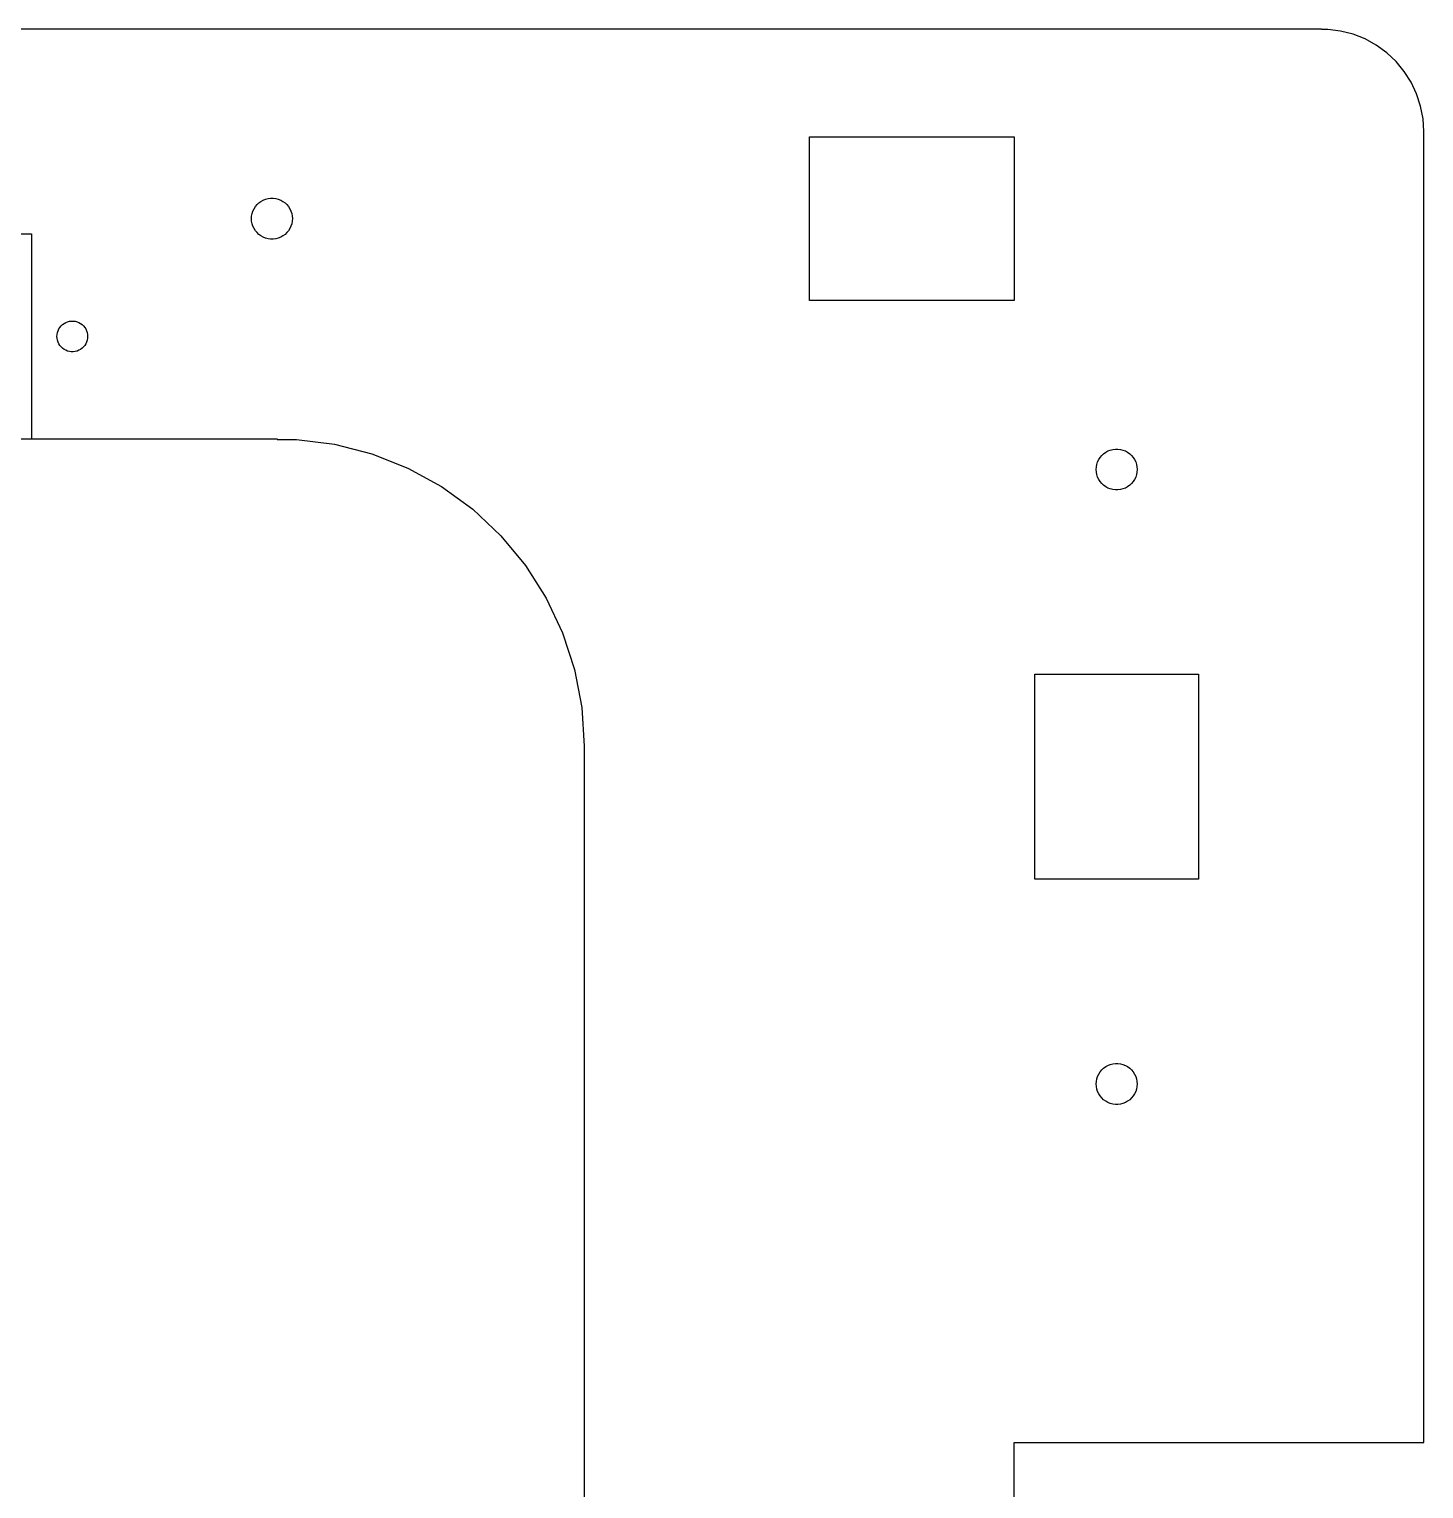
# Model space of a CAD drawing. Header units: millimetres. Extents: x -400 to 400, y 10 to 536.
# Drawn here: x 263.8 to 400, y 393.5 to 536 of the extents above; entities that cross this region are included whole.
import ezdxf

# ---------------------------------------------------------------- set-up
doc = ezdxf.new("R2010")
doc.units = ezdxf.units.MM
doc.layers.add('iTopie_plates-LaserCut-16mm_thickness_layer_1', color=1, linetype='Continuous')
doc.layers.add('iTopie_plates-LaserCut-16mm_thickness_layer_2', color=2, linetype='Continuous')

msp = doc.modelspace()

# ---------------------------------------------------------------- linework, layer by layer
at = {"layer": 'iTopie_plates-LaserCut-16mm_thickness_layer_1'}
for points in [[(360, 382), (360, 398), (360, 398), (400, 398), (400, 398), (400, 526), (400, 526), (399.921, 527.253), (399.921, 527.253), (399.686, 528.487), (399.686, 528.487), (399.298, 529.681), (399.298, 529.681), (398.763, 530.818), (398.763, 530.818), (398.09, 531.878), (398.09, 531.878), (397.29, 532.845), (397.29, 532.845), (396.374, 533.705), (396.374, 533.705), (395.358, 534.443), (395.358, 534.443), (394.258, 535.048), (394.258, 535.048), (393.09, 535.511), (393.09, 535.511), (391.874, 535.823), (391.874, 535.823), (390.628, 535.98), (390.628, 535.98), (390, 535.98), (390, 535.98), (390, 536), (390, 536), (20, 536)], [(340, 509.5), (340, 525.5), (340, 525.5), (360, 525.5), (360, 525.5), (360, 509.5), (360, 509.5), (340, 509.5)], [(287.374, 515.504), (287.125, 515.535), (287.125, 515.535), (286.882, 515.598), (286.882, 515.598), (286.648, 515.69), (286.648, 515.69), (286.428, 515.811), (286.428, 515.811), (286.225, 515.959), (286.225, 515.959), (286.042, 516.131), (286.042, 516.131), (285.882, 516.324), (285.882, 516.324), (285.747, 516.536), (285.747, 516.536), (285.64, 516.764), (285.64, 516.764), (285.563, 517.003), (285.563, 517.003), (285.516, 517.249), (285.516, 517.249), (285.5, 517.5), (285.5, 517.5), (285.516, 517.751), (285.516, 517.751), (285.563, 517.997), (285.563, 517.997), (285.64, 518.236), (285.64, 518.236), (285.747, 518.464), (285.747, 518.464), (285.882, 518.676), (285.882, 518.676), (286.042, 518.869), (286.042, 518.869), (286.225, 519.041), (286.225, 519.041), (286.428, 519.189), (286.428, 519.189), (286.648, 519.31), (286.648, 519.31), (286.882, 519.402), (286.882, 519.402), (287.125, 519.465), (287.125, 519.465), (287.374, 519.496), (287.374, 519.496), (287.626, 519.496), (287.626, 519.496), (287.875, 519.465), (287.875, 519.465), (288.118, 519.402), (288.118, 519.402), (288.352, 519.31), (288.352, 519.31), (288.572, 519.189), (288.572, 519.189), (288.775, 519.041), (288.775, 519.041), (288.958, 518.869), (288.958, 518.869), (289.118, 518.676), (289.118, 518.676), (289.253, 518.464), (289.253, 518.464), (289.36, 518.236), (289.36, 518.236), (289.437, 517.997), (289.437, 517.997), (289.484, 517.751), (289.484, 517.751), (289.5, 517.5), (289.5, 517.5), (289.484, 517.249), (289.484, 517.249), (289.437, 517.003), (289.437, 517.003), (289.36, 516.764), (289.36, 516.764), (289.253, 516.536), (289.253, 516.536), (289.118, 516.324), (289.118, 516.324), (288.958, 516.131), (288.958, 516.131), (288.775, 515.959), (288.775, 515.959), (288.572, 515.811), (288.572, 515.811), (288.352, 515.69), (288.352, 515.69), (288.118, 515.598), (288.118, 515.598), (287.875, 515.535), (287.875, 515.535), (287.626, 515.504), (287.626, 515.504), (287.374, 515.504)], [(267.906, 504.503), (267.719, 504.527), (267.719, 504.527), (267.536, 504.573), (267.536, 504.573), (267.361, 504.643), (267.361, 504.643), (267.196, 504.734), (267.196, 504.734), (267.044, 504.844), (267.044, 504.844), (266.907, 504.973), (266.907, 504.973), (266.786, 505.118), (266.786, 505.118), (266.686, 505.277), (266.686, 505.277), (266.605, 505.448), (266.605, 505.448), (266.547, 505.627), (266.547, 505.627), (266.512, 505.812), (266.512, 505.812), (266.5, 506), (266.5, 506), (266.512, 506.188), (266.512, 506.188), (266.547, 506.373), (266.547, 506.373), (266.605, 506.552), (266.605, 506.552), (266.686, 506.723), (266.686, 506.723), (266.786, 506.882), (266.786, 506.882), (266.907, 507.027), (266.907, 507.027), (267.044, 507.156), (267.044, 507.156), (267.196, 507.266), (267.196, 507.266), (267.361, 507.357), (267.361, 507.357), (267.536, 507.427), (267.536, 507.427), (267.719, 507.473), (267.719, 507.473), (267.906, 507.497), (267.906, 507.497), (268.094, 507.497), (268.094, 507.497), (268.281, 507.473), (268.281, 507.473), (268.464, 507.427), (268.464, 507.427), (268.639, 507.357), (268.639, 507.357), (268.804, 507.266), (268.804, 507.266), (268.956, 507.156), (268.956, 507.156), (269.093, 507.027), (269.093, 507.027), (269.214, 506.882), (269.214, 506.882), (269.314, 506.723), (269.314, 506.723), (269.395, 506.552), (269.395, 506.552), (269.453, 506.373), (269.453, 506.373), (269.488, 506.188), (269.488, 506.188), (269.5, 506), (269.5, 506), (269.488, 505.812), (269.488, 505.812), (269.453, 505.627), (269.453, 505.627), (269.395, 505.448), (269.395, 505.448), (269.314, 505.277), (269.314, 505.277), (269.214, 505.118), (269.214, 505.118), (269.093, 504.973), (269.093, 504.973), (268.956, 504.844), (268.956, 504.844), (268.804, 504.734), (268.804, 504.734), (268.639, 504.643), (268.639, 504.643), (268.464, 504.573), (268.464, 504.573), (268.281, 504.527), (268.281, 504.527), (268.094, 504.503), (268.094, 504.503), (267.906, 504.503)], [(240, 496), (288, 496), (288, 496), (288, 495.941), (288, 495.941), (289.884, 495.941), (289.884, 495.941), (293.621, 495.469), (293.621, 495.469), (297.271, 494.532), (297.271, 494.532), (300.773, 493.145), (300.773, 493.145), (304.075, 491.33), (304.075, 491.33), (307.123, 489.115), (307.123, 489.115), (309.869, 486.536), (309.869, 486.536), (312.271, 483.634), (312.271, 483.634), (314.289, 480.453), (314.289, 480.453), (315.893, 477.044), (315.893, 477.044), (317.057, 473.461), (317.057, 473.461), (317.763, 469.76), (317.763, 469.76), (318, 466), (318, 466), (318, 166)], [(369.874, 491.004), (369.625, 491.035), (369.625, 491.035), (369.382, 491.098), (369.382, 491.098), (369.148, 491.19), (369.148, 491.19), (368.928, 491.311), (368.928, 491.311), (368.725, 491.459), (368.725, 491.459), (368.542, 491.631), (368.542, 491.631), (368.382, 491.824), (368.382, 491.824), (368.247, 492.036), (368.247, 492.036), (368.14, 492.264), (368.14, 492.264), (368.063, 492.503), (368.063, 492.503), (368.016, 492.749), (368.016, 492.749), (368, 493), (368, 493), (368.016, 493.251), (368.016, 493.251), (368.063, 493.497), (368.063, 493.497), (368.14, 493.736), (368.14, 493.736), (368.247, 493.964), (368.247, 493.964), (368.382, 494.176), (368.382, 494.176), (368.542, 494.369), (368.542, 494.369), (368.725, 494.541), (368.725, 494.541), (368.928, 494.689), (368.928, 494.689), (369.148, 494.81), (369.148, 494.81), (369.382, 494.902), (369.382, 494.902), (369.625, 494.965), (369.625, 494.965), (369.874, 494.996), (369.874, 494.996), (370.126, 494.996), (370.126, 494.996), (370.375, 494.965), (370.375, 494.965), (370.618, 494.902), (370.618, 494.902), (370.852, 494.81), (370.852, 494.81), (371.072, 494.689), (371.072, 494.689), (371.275, 494.541), (371.275, 494.541), (371.458, 494.369), (371.458, 494.369), (371.618, 494.176), (371.618, 494.176), (371.753, 493.964), (371.753, 493.964), (371.86, 493.736), (371.86, 493.736), (371.937, 493.497), (371.937, 493.497), (371.984, 493.251), (371.984, 493.251), (372, 493), (372, 493), (371.984, 492.749), (371.984, 492.749), (371.937, 492.503), (371.937, 492.503), (371.86, 492.264), (371.86, 492.264), (371.753, 492.036), (371.753, 492.036), (371.618, 491.824), (371.618, 491.824), (371.458, 491.631), (371.458, 491.631), (371.275, 491.459), (371.275, 491.459), (371.072, 491.311), (371.072, 491.311), (370.852, 491.19), (370.852, 491.19), (370.618, 491.098), (370.618, 491.098), (370.375, 491.035), (370.375, 491.035), (370.126, 491.004), (370.126, 491.004), (369.874, 491.004)], [(362, 453), (362, 473), (362, 473), (378, 473), (378, 473), (378, 453), (378, 453), (362, 453)], [(369.874, 431.004), (369.625, 431.035), (369.625, 431.035), (369.382, 431.098), (369.382, 431.098), (369.148, 431.19), (369.148, 431.19), (368.928, 431.311), (368.928, 431.311), (368.725, 431.459), (368.725, 431.459), (368.542, 431.631), (368.542, 431.631), (368.382, 431.824), (368.382, 431.824), (368.247, 432.036), (368.247, 432.036), (368.14, 432.264), (368.14, 432.264), (368.063, 432.503), (368.063, 432.503), (368.016, 432.749), (368.016, 432.749), (368, 433), (368, 433), (368.016, 433.251), (368.016, 433.251), (368.063, 433.497), (368.063, 433.497), (368.14, 433.736), (368.14, 433.736), (368.247, 433.964), (368.247, 433.964), (368.382, 434.176), (368.382, 434.176), (368.542, 434.369), (368.542, 434.369), (368.725, 434.541), (368.725, 434.541), (368.928, 434.689), (368.928, 434.689), (369.148, 434.81), (369.148, 434.81), (369.382, 434.902), (369.382, 434.902), (369.625, 434.965), (369.625, 434.965), (369.874, 434.996), (369.874, 434.996), (370.126, 434.996), (370.126, 434.996), (370.375, 434.965), (370.375, 434.965), (370.618, 434.902), (370.618, 434.902), (370.852, 434.81), (370.852, 434.81), (371.072, 434.689), (371.072, 434.689), (371.275, 434.541), (371.275, 434.541), (371.458, 434.369), (371.458, 434.369), (371.618, 434.176), (371.618, 434.176), (371.753, 433.964), (371.753, 433.964), (371.86, 433.736), (371.86, 433.736), (371.937, 433.497), (371.937, 433.497), (371.984, 433.251), (371.984, 433.251), (372, 433), (372, 433), (371.984, 432.749), (371.984, 432.749), (371.937, 432.503), (371.937, 432.503), (371.86, 432.264), (371.86, 432.264), (371.753, 432.036), (371.753, 432.036), (371.618, 431.824), (371.618, 431.824), (371.458, 431.631), (371.458, 431.631), (371.275, 431.459), (371.275, 431.459), (371.072, 431.311), (371.072, 431.311), (370.852, 431.19), (370.852, 431.19), (370.618, 431.098), (370.618, 431.098), (370.375, 431.035), (370.375, 431.035), (370.126, 431.004), (370.126, 431.004), (369.874, 431.004)]]:
    msp.add_lwpolyline(points, dxfattribs=at)
at = {"layer": 'iTopie_plates-LaserCut-16mm_thickness_layer_2'}
for points in [[(360, 382), (360, 398), (360, 398), (400, 398), (400, 398), (400, 526), (400, 526), (399.921, 527.253), (399.921, 527.253), (399.686, 528.487), (399.686, 528.487), (399.298, 529.681), (399.298, 529.681), (398.763, 530.818), (398.763, 530.818), (398.09, 531.878), (398.09, 531.878), (397.29, 532.845), (397.29, 532.845), (396.374, 533.705), (396.374, 533.705), (395.358, 534.443), (395.358, 534.443), (394.258, 535.048), (394.258, 535.048), (393.09, 535.511), (393.09, 535.511), (391.874, 535.823), (391.874, 535.823), (390.628, 535.98), (390.628, 535.98), (390, 535.98), (390, 535.98), (390, 536), (390, 536), (20, 536)], [(340, 509.5), (340, 525.5), (340, 525.5), (360, 525.5), (360, 525.5), (360, 509.5), (360, 509.5), (340, 509.5)], [(287.374, 515.504), (287.125, 515.535), (287.125, 515.535), (286.882, 515.598), (286.882, 515.598), (286.648, 515.69), (286.648, 515.69), (286.428, 515.811), (286.428, 515.811), (286.225, 515.959), (286.225, 515.959), (286.042, 516.131), (286.042, 516.131), (285.882, 516.324), (285.882, 516.324), (285.747, 516.536), (285.747, 516.536), (285.64, 516.764), (285.64, 516.764), (285.563, 517.003), (285.563, 517.003), (285.516, 517.249), (285.516, 517.249), (285.5, 517.5), (285.5, 517.5), (285.516, 517.751), (285.516, 517.751), (285.563, 517.997), (285.563, 517.997), (285.64, 518.236), (285.64, 518.236), (285.747, 518.464), (285.747, 518.464), (285.882, 518.676), (285.882, 518.676), (286.042, 518.869), (286.042, 518.869), (286.225, 519.041), (286.225, 519.041), (286.428, 519.189), (286.428, 519.189), (286.648, 519.31), (286.648, 519.31), (286.882, 519.402), (286.882, 519.402), (287.125, 519.465), (287.125, 519.465), (287.374, 519.496), (287.374, 519.496), (287.626, 519.496), (287.626, 519.496), (287.875, 519.465), (287.875, 519.465), (288.118, 519.402), (288.118, 519.402), (288.352, 519.31), (288.352, 519.31), (288.572, 519.189), (288.572, 519.189), (288.775, 519.041), (288.775, 519.041), (288.958, 518.869), (288.958, 518.869), (289.118, 518.676), (289.118, 518.676), (289.253, 518.464), (289.253, 518.464), (289.36, 518.236), (289.36, 518.236), (289.437, 517.997), (289.437, 517.997), (289.484, 517.751), (289.484, 517.751), (289.5, 517.5), (289.5, 517.5), (289.484, 517.249), (289.484, 517.249), (289.437, 517.003), (289.437, 517.003), (289.36, 516.764), (289.36, 516.764), (289.253, 516.536), (289.253, 516.536), (289.118, 516.324), (289.118, 516.324), (288.958, 516.131), (288.958, 516.131), (288.775, 515.959), (288.775, 515.959), (288.572, 515.811), (288.572, 515.811), (288.352, 515.69), (288.352, 515.69), (288.118, 515.598), (288.118, 515.598), (287.875, 515.535), (287.875, 515.535), (287.626, 515.504), (287.626, 515.504), (287.374, 515.504)], [(256, 516), (264, 516), (264, 516), (264, 496), (264, 496), (288, 496), (288, 496), (288, 495.941), (288, 495.941), (289.884, 495.941), (289.884, 495.941), (293.621, 495.469), (293.621, 495.469), (297.271, 494.532), (297.271, 494.532), (300.773, 493.145), (300.773, 493.145), (304.075, 491.33), (304.075, 491.33), (307.123, 489.115), (307.123, 489.115), (309.869, 486.536), (309.869, 486.536), (312.271, 483.634), (312.271, 483.634), (314.289, 480.453), (314.289, 480.453), (315.893, 477.044), (315.893, 477.044), (317.057, 473.461), (317.057, 473.461), (317.763, 469.76), (317.763, 469.76), (318, 466), (318, 466), (318, 166)], [(267.906, 504.503), (267.719, 504.527), (267.719, 504.527), (267.536, 504.573), (267.536, 504.573), (267.361, 504.643), (267.361, 504.643), (267.196, 504.734), (267.196, 504.734), (267.044, 504.844), (267.044, 504.844), (266.907, 504.973), (266.907, 504.973), (266.786, 505.118), (266.786, 505.118), (266.686, 505.277), (266.686, 505.277), (266.605, 505.448), (266.605, 505.448), (266.547, 505.627), (266.547, 505.627), (266.512, 505.812), (266.512, 505.812), (266.5, 506), (266.5, 506), (266.512, 506.188), (266.512, 506.188), (266.547, 506.373), (266.547, 506.373), (266.605, 506.552), (266.605, 506.552), (266.686, 506.723), (266.686, 506.723), (266.786, 506.882), (266.786, 506.882), (266.907, 507.027), (266.907, 507.027), (267.044, 507.156), (267.044, 507.156), (267.196, 507.266), (267.196, 507.266), (267.361, 507.357), (267.361, 507.357), (267.536, 507.427), (267.536, 507.427), (267.719, 507.473), (267.719, 507.473), (267.906, 507.497), (267.906, 507.497), (268.094, 507.497), (268.094, 507.497), (268.281, 507.473), (268.281, 507.473), (268.464, 507.427), (268.464, 507.427), (268.639, 507.357), (268.639, 507.357), (268.804, 507.266), (268.804, 507.266), (268.956, 507.156), (268.956, 507.156), (269.093, 507.027), (269.093, 507.027), (269.214, 506.882), (269.214, 506.882), (269.314, 506.723), (269.314, 506.723), (269.395, 506.552), (269.395, 506.552), (269.453, 506.373), (269.453, 506.373), (269.488, 506.188), (269.488, 506.188), (269.5, 506), (269.5, 506), (269.488, 505.812), (269.488, 505.812), (269.453, 505.627), (269.453, 505.627), (269.395, 505.448), (269.395, 505.448), (269.314, 505.277), (269.314, 505.277), (269.214, 505.118), (269.214, 505.118), (269.093, 504.973), (269.093, 504.973), (268.956, 504.844), (268.956, 504.844), (268.804, 504.734), (268.804, 504.734), (268.639, 504.643), (268.639, 504.643), (268.464, 504.573), (268.464, 504.573), (268.281, 504.527), (268.281, 504.527), (268.094, 504.503), (268.094, 504.503), (267.906, 504.503)], [(369.874, 491.004), (369.625, 491.035), (369.625, 491.035), (369.382, 491.098), (369.382, 491.098), (369.148, 491.19), (369.148, 491.19), (368.928, 491.311), (368.928, 491.311), (368.725, 491.459), (368.725, 491.459), (368.542, 491.631), (368.542, 491.631), (368.382, 491.824), (368.382, 491.824), (368.247, 492.036), (368.247, 492.036), (368.14, 492.264), (368.14, 492.264), (368.063, 492.503), (368.063, 492.503), (368.016, 492.749), (368.016, 492.749), (368, 493), (368, 493), (368.016, 493.251), (368.016, 493.251), (368.063, 493.497), (368.063, 493.497), (368.14, 493.736), (368.14, 493.736), (368.247, 493.964), (368.247, 493.964), (368.382, 494.176), (368.382, 494.176), (368.542, 494.369), (368.542, 494.369), (368.725, 494.541), (368.725, 494.541), (368.928, 494.689), (368.928, 494.689), (369.148, 494.81), (369.148, 494.81), (369.382, 494.902), (369.382, 494.902), (369.625, 494.965), (369.625, 494.965), (369.874, 494.996), (369.874, 494.996), (370.126, 494.996), (370.126, 494.996), (370.375, 494.965), (370.375, 494.965), (370.618, 494.902), (370.618, 494.902), (370.852, 494.81), (370.852, 494.81), (371.072, 494.689), (371.072, 494.689), (371.275, 494.541), (371.275, 494.541), (371.458, 494.369), (371.458, 494.369), (371.618, 494.176), (371.618, 494.176), (371.753, 493.964), (371.753, 493.964), (371.86, 493.736), (371.86, 493.736), (371.937, 493.497), (371.937, 493.497), (371.984, 493.251), (371.984, 493.251), (372, 493), (372, 493), (371.984, 492.749), (371.984, 492.749), (371.937, 492.503), (371.937, 492.503), (371.86, 492.264), (371.86, 492.264), (371.753, 492.036), (371.753, 492.036), (371.618, 491.824), (371.618, 491.824), (371.458, 491.631), (371.458, 491.631), (371.275, 491.459), (371.275, 491.459), (371.072, 491.311), (371.072, 491.311), (370.852, 491.19), (370.852, 491.19), (370.618, 491.098), (370.618, 491.098), (370.375, 491.035), (370.375, 491.035), (370.126, 491.004), (370.126, 491.004), (369.874, 491.004)], [(362, 453), (362, 473), (362, 473), (378, 473), (378, 473), (378, 453), (378, 453), (362, 453)], [(369.874, 431.004), (369.625, 431.035), (369.625, 431.035), (369.382, 431.098), (369.382, 431.098), (369.148, 431.19), (369.148, 431.19), (368.928, 431.311), (368.928, 431.311), (368.725, 431.459), (368.725, 431.459), (368.542, 431.631), (368.542, 431.631), (368.382, 431.824), (368.382, 431.824), (368.247, 432.036), (368.247, 432.036), (368.14, 432.264), (368.14, 432.264), (368.063, 432.503), (368.063, 432.503), (368.016, 432.749), (368.016, 432.749), (368, 433), (368, 433), (368.016, 433.251), (368.016, 433.251), (368.063, 433.497), (368.063, 433.497), (368.14, 433.736), (368.14, 433.736), (368.247, 433.964), (368.247, 433.964), (368.382, 434.176), (368.382, 434.176), (368.542, 434.369), (368.542, 434.369), (368.725, 434.541), (368.725, 434.541), (368.928, 434.689), (368.928, 434.689), (369.148, 434.81), (369.148, 434.81), (369.382, 434.902), (369.382, 434.902), (369.625, 434.965), (369.625, 434.965), (369.874, 434.996), (369.874, 434.996), (370.126, 434.996), (370.126, 434.996), (370.375, 434.965), (370.375, 434.965), (370.618, 434.902), (370.618, 434.902), (370.852, 434.81), (370.852, 434.81), (371.072, 434.689), (371.072, 434.689), (371.275, 434.541), (371.275, 434.541), (371.458, 434.369), (371.458, 434.369), (371.618, 434.176), (371.618, 434.176), (371.753, 433.964), (371.753, 433.964), (371.86, 433.736), (371.86, 433.736), (371.937, 433.497), (371.937, 433.497), (371.984, 433.251), (371.984, 433.251), (372, 433), (372, 433), (371.984, 432.749), (371.984, 432.749), (371.937, 432.503), (371.937, 432.503), (371.86, 432.264), (371.86, 432.264), (371.753, 432.036), (371.753, 432.036), (371.618, 431.824), (371.618, 431.824), (371.458, 431.631), (371.458, 431.631), (371.275, 431.459), (371.275, 431.459), (371.072, 431.311), (371.072, 431.311), (370.852, 431.19), (370.852, 431.19), (370.618, 431.098), (370.618, 431.098), (370.375, 431.035), (370.375, 431.035), (370.126, 431.004), (370.126, 431.004), (369.874, 431.004)]]:
    msp.add_lwpolyline(points, dxfattribs=at)

doc.saveas('drawing.dxf')
